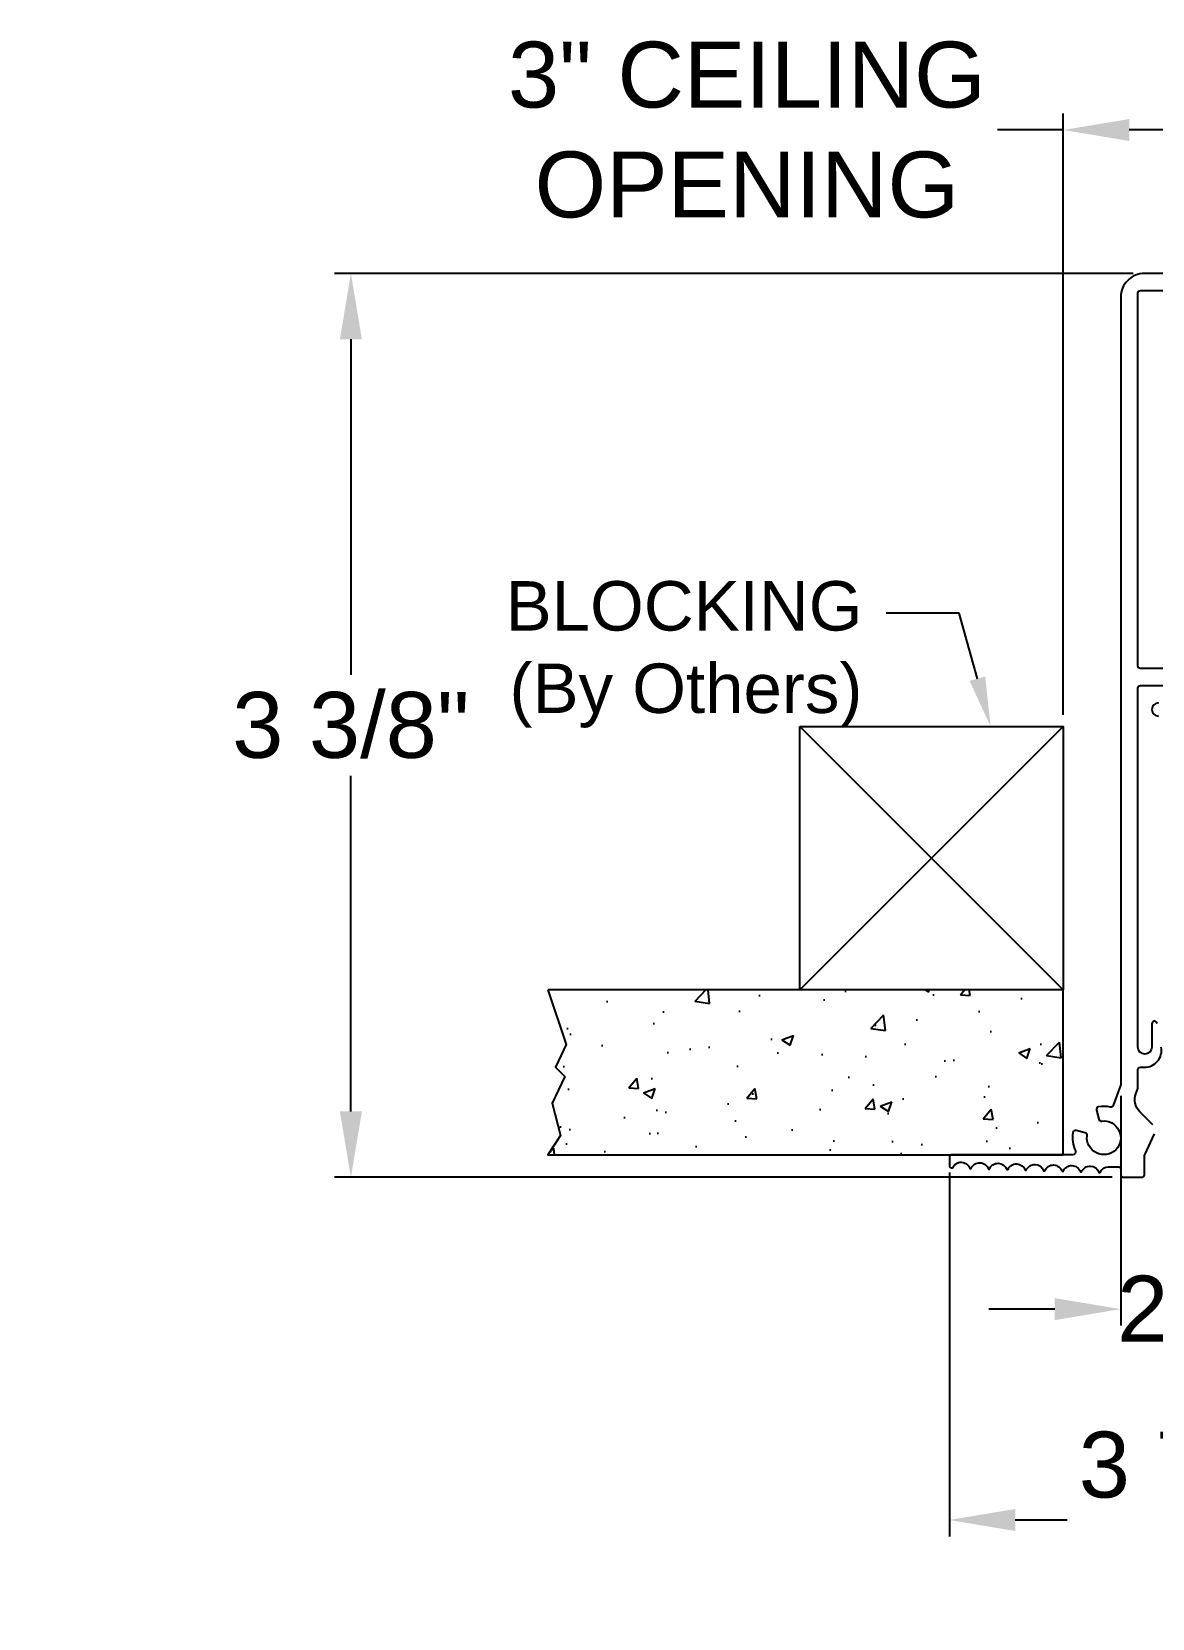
# Model space of a CAD drawing. Extents: x -5.4 to 5.7, y -1.7 to 4.3.
# Drawn here: x -5.43 to -1.18, y -1.67 to 4.35 of the extents above; entities that cross this region are included whole.
import ezdxf
from ezdxf import colors
from ezdxf.entities.mleader import LeaderData, LeaderLine
from ezdxf.math import Vec2, Vec3

# ---------------------------------------------------------------- set-up
doc = ezdxf.new("R2010")
doc.units = 0
doc.header["$LTSCALE"] = 0.5
doc.header["$MEASUREMENT"] = 0
doc.layers.get('Defpoints').update_dxf_attribs({"linetype": 'CONTINUOUS'})
doc.layers.add('Ceiling', color=42, linetype='CONTINUOUS')
doc.layers.add('Housing', color=150, linetype='CONTINUOUS')
doc.layers.add('CUST DWG', color=60, linetype='CONTINUOUS', lineweight=20)
doc.styles.add('LSAD_Standard', font='arial.ttf')
doc.styles.get("Standard").update_dxf_attribs({"font": 'arial.ttf'})
doc.dimstyles.new('LSAD_CustDims', dxfattribs={"dimtxt": 1, "dimasz": 1, "dimexe": 0.0625, "dimexo": 0.042969, "dimgap": 0.0625, "dimtad": 0, "dimtih": 1, "dimtoh": 1, "dimdec": 3, "dimzin": 0, "dimdsep": 46, "dimlunit": 4, "dimtxsty": 'Standard', "dimcen": 0.125, "dimclrd": 256, "dimclre": 256, "dimclrt": 256, "dimadec": 0, "dimazin": 0, "dimtfac": 1, "dimtdec": 3, "dimtix": 1, "dimtofl": 0, "dimtmove": 0, "dimatfit": 3, "dimfxl": 1, "dimfrac": 2, "dimtolj": 1, "dimtzin": 0, "dimarcsym": 0})

# ---------------------------------------------------------------- blocks, each defined once
blk = doc.blocks.new('*D0')
at = {"layer": 'CUST DWG', "lineweight": -2, "ltscale": 0.5, "transparency": 16777216}
for p, q in [((-1.253, 3.4292), (-4.2832, 3.4292)), ((-4.2207, 3.1792), (-4.2207, 1.9064)), ((-4.2207, 0.25), (-4.2207, 1.5228)), ((-1.333, 0), (-4.2832, 0))]:
    blk.add_line(p, q, dxfattribs=at)
at = {"layer": 'CUST DWG', "ltscale": 0.5, "transparency": 16777216}
for points in [[(-4.2623, 3.1792), (-4.179, 3.1792), (-4.2207, 3.4292)], [(-4.2623, 0.25), (-4.179, 0.25), (-4.2207, 0)]]:
    blk.add_solid(points, dxfattribs=at)
at = {"layer": 'Defpoints', "color": 0, "ltscale": 0.5, "transparency": 16777216}
for p in [(-1.21, 3.4292), (-1.29, 0), (-4.2207, 0)]:
    blk.add_point(p, dxfattribs=at)
at = {"layer": 'CUST DWG', "ltscale": 0.5, "transparency": 16777216, "insert": (-4.2207, 1.7146), "char_height": 0.25, "attachment_point": 5}
blk.add_mtext('\\A1;3 3/8"', dxfattribs=at)
blk = doc.blocks.new('*D1')
at = {"layer": 'CUST DWG', "lineweight": -2, "ltscale": 0.5, "transparency": 16777216}
for p, q in [((-1.3, 0.309), (-1.3, -0.5625)), ((1.3002, 0.3072), (1.3002, -0.5625)), ((-1.55, -0.5), (-1.8, -0.5)), ((1.5502, -0.5), (1.8002, -0.5))]:
    blk.add_line(p, q, dxfattribs=at)
at = {"layer": 'CUST DWG', "ltscale": 0.5, "transparency": 16777216}
for points in [[(-1.55, -0.4583), (-1.55, -0.5417), (-1.3, -0.5)], [(1.5502, -0.4583), (1.5502, -0.5417), (1.3002, -0.5)]]:
    blk.add_solid(points, dxfattribs=at)
at = {"layer": 'Defpoints', "color": 0, "ltscale": 0.5, "transparency": 16777216}
for p in [(-1.3, 0.3519), (1.3002, 0.3502), (-1.3, -0.5)]:
    blk.add_point(p, dxfattribs=at)
at = {"layer": 'CUST DWG', "ltscale": 0.5, "transparency": 16777216, "insert": (0.0001, -0.5), "char_height": 0.25, "attachment_point": 5}
blk.add_mtext('\\A1;2 5/8" HOUSING', dxfattribs=at)
blk = doc.blocks.new('*D2')
at = {"layer": 'CUST DWG', "lineweight": -2, "ltscale": 0.5, "transparency": 16777216}
for p, q in [((-1.95, 0.0178), (-1.95, -1.3625)), ((1.95, 0.0178), (1.95, -1.3625)), ((-1.7, -1.3), (-1.5037, -1.3)), ((1.7, -1.3), (1.5037, -1.3))]:
    blk.add_line(p, q, dxfattribs=at)
at = {"layer": 'CUST DWG', "ltscale": 0.5, "transparency": 16777216}
for points in [[(-1.7, -1.2583), (-1.7, -1.3417), (-1.95, -1.3)], [(1.7, -1.2583), (1.7, -1.3417), (1.95, -1.3)]]:
    blk.add_solid(points, dxfattribs=at)
at = {"layer": 'Defpoints', "color": 0, "ltscale": 0.5, "transparency": 16777216}
for p in [(-1.95, 0.0607), (1.95, 0.0607), (-1.95, -1.3)]:
    blk.add_point(p, dxfattribs=at)
at = {"layer": 'CUST DWG', "ltscale": 0.5, "transparency": 16777216, "insert": (0, -1.3), "char_height": 0.25, "width": 3.445642, "attachment_point": 5}
blk.add_mtext('\\A1;3 7/8" INCLUDING FLANGE ', dxfattribs=at)
blk = doc.blocks.new('*D3')
at = {"layer": 'CUST DWG', "lineweight": -2, "ltscale": 0.5, "transparency": 16777216}
for p, q in [((-1.5178, 1.7539), (-1.5178, 4.0357)), ((1.5178, 1.7539), (1.5178, 4.0357)), ((-1.5178, 3.9732), (-1.7678, 3.9732)), ((1.2678, 3.9732), (-1.2678, 3.9732))]:
    blk.add_line(p, q, dxfattribs=at)
at = {"layer": 'CUST DWG', "ltscale": 0.5, "transparency": 16777216}
for points in [[(-1.2678, 4.0149), (-1.2678, 3.9315), (-1.5178, 3.9732)], [(1.2678, 4.0149), (1.2678, 3.9315), (1.5178, 3.9732)]]:
    blk.add_solid(points, dxfattribs=at)
at = {"layer": 'Defpoints', "color": 0, "ltscale": 0.5, "transparency": 16777216}
for p in [(-1.5178, 3.9732), (-1.5178, 1.7109), (1.5178, 1.7109)]:
    blk.add_point(p, dxfattribs=at)
at = {"layer": 'CUST DWG', "ltscale": 0.5, "transparency": 16777216, "insert": (-2.7184, 3.9732), "char_height": 0.25, "width": 2.195483, "attachment_point": 5}
blk.add_mtext('\\A1;3" CEILING OPENING', dxfattribs=at)

msp = doc.modelspace()

# ---------------------------------------------------------------- hatches: boundary and pattern name
at = {"layer": 'Ceiling', "ltscale": 0.5, "transparency": 16777216}
h = msp.add_hatch(dxfattribs=at)
h.set_pattern_fill('AR-CONC', color=256, scale=0.0625)
h.set_pattern_definition([(50, (0.41965, 0.0259), (0.448288, -0.03922), [0.046875, -0.515625]), (355, (0.41965, 0.0259), (-0.08672, 0.47012), [0.0375, -0.4125]), (100.451, (0.457, 0.02263), (0.36157, 0.4309), [0.039838, -0.438214]), (46.184, (0.41965, 0.1509), (0.667026, -0.10345), [0.07031, -0.77344]), (96.636, (0.47524, 0.1423), (0.58416, 0.60882), [0.05976, -0.65732]), (351.184, (0.41965, 0.1509), (0.58416, 0.60882), [0.05625, -0.61875]), (21, (0.48215, 0.11965), (0.373067, -0.251637), [0.046875, -0.515625]), (326, (0.48215, 0.11965), (0.15207, 0.45322), [0.0375, -0.4125]), (71.451, (0.51324, 0.0987), (0.52514, 0.20158), [0.039838, -0.438214]), (37.5, (0.41965, 0.0259), (0.0076, 0.2080587), [0, -0.4075, 0, -0.41875, 0, -0.414062]), (7.5, (0.41965, 0.0259), (0.164418, 0.246507), [0, -0.23875, 0, -0.398125, 0, -0.157812]), (327.5, (0.28028, 0.0259), (0.333639, -0.014097), [0, -0.15625, 0, -0.4875, 0, -0.646875]), (317.5, (0.21778, 0.0259), (0.364491, 0.062566), [0, -0.203125, 0, -0.32375, 0, -0.459375])])
h.paths.add_polyline_path([(-1.5178, 0.0859), (-1.5178, 0.7109), (-3.474, 0.7109), (-3.4037, 0.5043), (-3.4448, 0.4173), (-3.4086, 0.3829), (-3.4568, 0.2811), (-3.4251, 0.1581), (-3.474, 0.0859)])
h.paths.add_polyline_path([(1.5178, 0.7109), (2.5122, 0.7106), (2.5122, 0.0856), (1.5178, 0.0859)])

# ---------------------------------------------------------------- linework, layer by layer
for p, q in [((-2.5178, 1.7109), (-1.5178, 0.7109)), ((-1.5178, 1.7109), (-2.5178, 0.7109))]:
    msp.add_line(p, q, dxfattribs=at)
msp.add_lwpolyline([(-2.5178, 1.7109), (-1.5178, 1.7109), (-1.5178, 0.7109), (-2.5178, 0.7109)], close=True, dxfattribs=at)
at = {"layer": 'Ceiling', "transparency": 16777216}
msp.add_lwpolyline([(-3.474, 0.7109), (-3.4037, 0.5043), (-3.4448, 0.4173), (-3.4086, 0.3829), (-3.4568, 0.2811), (-3.4251, 0.1581), (-3.474, 0.0859), (-1.5178, 0.0859), (-1.5178, 0.7109)], close=True, dxfattribs=at)
at = {"layer": 'Housing', "transparency": 16777216}
for points in [[(-0.3891, 3.429), (-1.21, 3.429, 0.414214), (-1.3, 3.3392), (-1.3, 0.3519, -0.087489), (-1.3006, 0.3485), (-1.3282, 0.2727, -0.372997), (-1.3396, 0.2664, 0.094341), (-1.3841, 0.2672, 0.441386), (-1.3921, 0.2547), (-1.383, 0.2207, 0.375047), (-1.3721, 0.2134, -2.923555), (-1.4275, 0.158, 0.375047), (-1.4348, 0.1689), (-1.4688, 0.178, 0.441386), (-1.4813, 0.17, 0.151605), (-1.4721, 0.1001, -0.547181), (-1.4812, 0.0859), (-1.94, 0.0859, 0.414214), (-1.95, 0.0759), (-1.95, 0.0456, 0.405296), (-1.9403, 0.0356), (-1.9379, 0.0355, -0.699544), (-1.8722, 0.0335), (-1.868, 0.0334, -0.699544), (-1.8022, 0.0313), (-1.798, 0.0312, -0.699544), (-1.7323, 0.0292), (-1.7281, 0.0291, -0.699544), (-1.6624, 0.0271), (-1.6582, 0.0269, -0.699544), (-1.5925, 0.0249), (-1.5883, 0.0248, -0.699544), (-1.5225, 0.0228), (-1.5184, 0.0227, -0.699544), (-1.4526, 0.0207), (-1.4484, 0.0205, -0.699544), (-1.3827, 0.0185), (-1.3785, 0.0184, -0.30668), (-1.346, 0.0404), (-1.31, 0.0404, -0.414214), (-1.3, 0.0304), (-1.3, 0.01, 0.414214), (-1.29, 0), (-1.22, 0, 0.414214), (-1.21, 0.01), (-1.21, 0.0811, -0.109518), (-1.2091, 0.0853), (-1.1718, 0.1652, 0.315299)], [(-1.1206, 1.9305), (-1.225, 1.9305, -0.414214), (-1.235, 1.9405), (-1.235, 3.3542, -0.414214), (-1.225, 3.3642), (-0.515, 3.3642, -0.414214)], [(-1.162, 0.5841, 0.916331), (-1.1819, 0.5823), (-1.1819, 0.4939, -1), (-1.235, 0.4939), (-1.235, 1.8555, -0.414214), (-1.225, 1.8655), (-1.1206, 1.8655, -0.414214)], [(-1.1569, 1.8, 1), (-1.1569, 1.75)], [(-1.1778, 0.1991), (-1.2277, 0.249, -0.291473), (-1.2428, 0.3172), (-1.2356, 0.337, 0.087489), (-1.235, 0.3405), (-1.235, 0.4073, -0.414214), (-1.225, 0.4173), (-1.2101, 0.4173, 0.466308), (-1.1461, 0.4936)]]:
    msp.add_lwpolyline(points, format="xyb", dxfattribs=at)

# ---------------------------------------------------------------- dimensions: what is measured, and where the dimension line sits
at = {"layer": 'CUST DWG', "ltscale": 0.5, "transparency": 16777216}
for base, p1, p2, text, picture, middle in [((-1.5178, 3.9732), (1.5178, 1.7109), (-1.5178, 1.7109), '<> CEILING OPENING', '*D3', (-2.7184, 3.9732)), ((-1.95, -1.3), (1.95, 0.0607), (-1.95, 0.0607), '<> INCLUDING FLANGE ', '*D2', (0, -1.3))]:
    dim = msp.add_linear_dim(base=base, p1=p1, p2=p2, angle=180, text=text, dimstyle='LSAD_CustDims', override={"dimtxt": 0.25, "dimasz": 0.25}, dxfattribs=at)
    dim.commit()
    dim.dimension.update_dxf_attribs({"geometry": picture, "text_midpoint": middle, "dimtype": 128})
dim = msp.add_linear_dim(base=(-4.2207, 0), p1=(-1.21, 3.4292), p2=(-1.29, 0), angle=90, dimstyle='LSAD_CustDims', override={"dimtxt": 0.25, "dimasz": 0.25}, dxfattribs=at)
dim.commit()
dim.dimension.update_dxf_attribs({"geometry": '*D0', "text_midpoint": (-4.2207, 1.7146), "dimtype": 128})
dim = msp.add_linear_dim(base=(-1.3, -0.5), p1=(1.3002, 0.3502), p2=(-1.3, 0.3519), angle=180, text='<> HOUSING', dimstyle='LSAD_CustDims', override={"dimtxt": 0.25, "dimasz": 0.25}, dxfattribs=at)
dim.commit()
dim.dimension.update_dxf_attribs({"geometry": '*D1', "text_midpoint": (0.0001, -0.5)})

# ---------------------------------------------------------------- leaders
ml = msp.add_multileader_mtext('Standard', dxfattribs=at)
ml.set_content('\\A1;BLOCKING\\P(By Others)', color=256, style='LSAD_Standard')
ml.set_leader_properties()
ml.build(insert=Vec2(0, 0))
ml.multileader.update_dxf_attribs({"text_left_attachment_type": 2, "dogleg_length": 0.36, "arrow_head_size": 0.1875})
ctx = ml.context
ctx.base_point, ctx.char_height, ctx.arrow_head_size, ctx.landing_gap_size, ctx.plane_origin = Vec3(-3.6881, 1.9808), 0.1875, 0.1875, 0.09, Vec3(-2.3203, 1.9377)
ctx.left_attachment, ctx.text_align_type = 2, 2
notes = []
notes.append((ctx, [(1, (1, 1, 0), (-1.9128, 2.1404), (-1, 0), 0.2772, [(0, [(-1.7938, 1.7109)], 0, [])])]))
ctx.mtext.insert, ctx.mtext.width, ctx.mtext.defined_height, ctx.mtext.alignment, ctx.mtext.flow_direction = Vec3(-2.28, 2.2617), 3.15153, 0.8541, 3, 5
for ctx, leaders in notes:
    for number, flags, end, landing, length, lines in leaders:
        leader = LeaderData()
        leader.index, (leader.has_last_leader_line, leader.has_dogleg_vector, leader.attachment_direction) = number, flags
        leader.last_leader_point, leader.dogleg_vector, leader.dogleg_length = Vec3(end), Vec3(landing), length
        for number, points, colour, breaks in lines:
            line = LeaderLine()
            line.index, line.vertices, line.color, line.breaks = number, Vec3.list(points), colors.encode_raw_color(colour), breaks
            leader.lines.append(line)
        ctx.leaders.append(leader)

doc.saveas('drawing.dxf')
